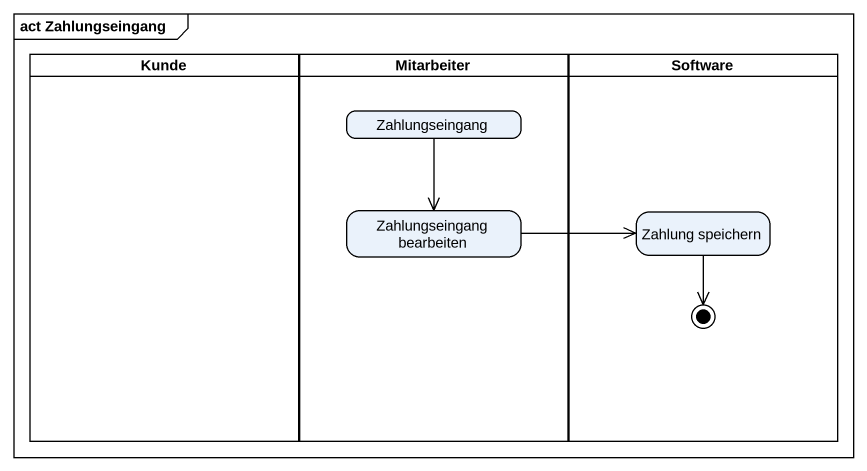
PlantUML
@startuml
mainframe act Zahlungseingang
hide empty description
state Kunde <<partition>>
state Mitarbeiter <<partition>> {
  state Zahlungseingang
  state "Zahlungseingang bearbeiten" as Zahlungseingang_bearbeiten
}
state Software <<partition>> {
  state "Zahlung speichern" as Zahlung_speichern
  Zahlung_speichern --> [*]
}
Zahlungseingang --> Zahlungseingang_bearbeiten
Zahlungseingang_bearbeiten -right-> Zahlung_speichern
@enduml
